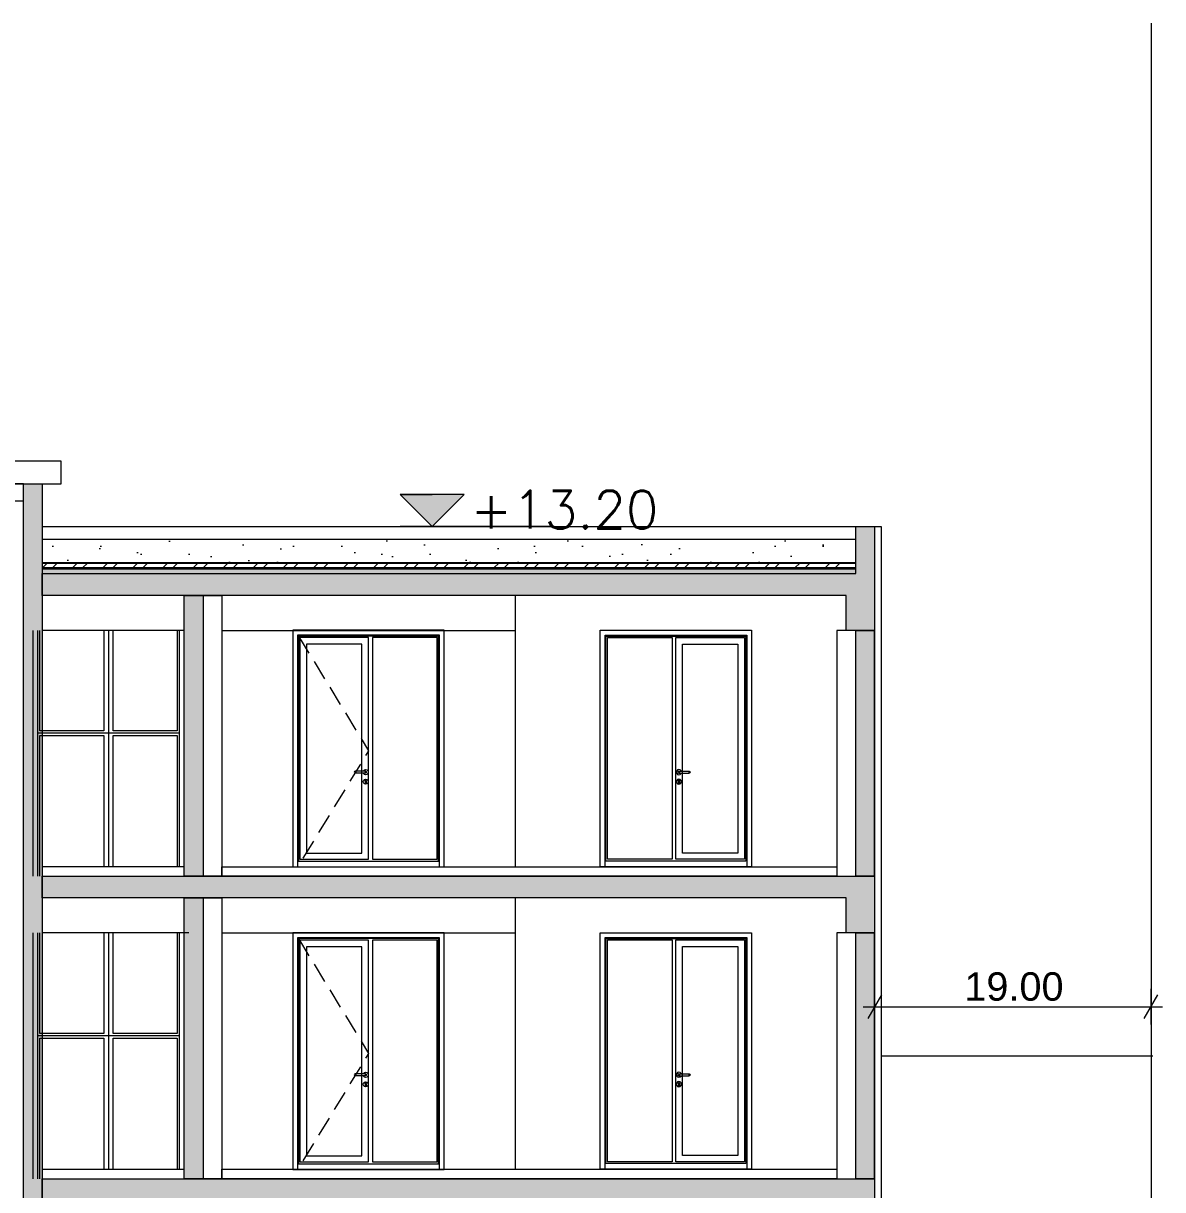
# Model space of a CAD drawing. Header units: millimetres. Extents: x 476571643 to 477489869, y 4620928210 to 4621294454.
# Drawn here: x 477468818 to 477480862, y 4621160271 to 4621172605 of the extents above; entities that cross this region are included whole.
import ezdxf

# ---------------------------------------------------------------- set-up
doc = ezdxf.new("R2010")
doc.units = ezdxf.units.MM
doc.header["$MEASUREMENT"] = 0
doc.linetypes.add('Hidden Line', pattern=[317.5, 211.666667, -105.833333])
for name, color, linetype, lineweight in [('0_0 Architecture_Pen_No__7', 7, 'Continuous', 0), ('0_Pen_No__1_Pen_No__250', 7, 'Continuous', 0), ('0_Pen_No__250_Pen_No__142', 142, 'Continuous', 0), ('0_Pen_No__7_Pen_No__253', 252, 'Continuous', 0), ('2D Drafting - General_Pen_No__250_Pen_No__7', 7, 'Continuous', 0), ('2D Drafting - General_Pen_No__7_Pen_No__253', 252, 'Continuous', 0), ('gegmebi_Pen_No__7_Pen_No__250', 7, 'Continuous', 0), ('New_0_Pen_No__7_Pen_No__250', 7, 'Continuous', 0), ('New_2D Drafting - General_Pen_No__250_Pen_No__154', 154, 'Continuous', 0), ('New_2D Drafting - General_Pen_No__250_Pen_No__7', 7, 'Continuous', 0), ('New_2D Drafting - General_Pen_No__250_Pen_No__7_Pen_No__250', 7, 'Continuous', 0), ('New_gegmebi_Pen_No__7_Pen_No__250', 7, 'Continuous', 0), ('New_gegmebi_Pen_No__7_Pen_No__4', 7, 'Continuous', 0), ('New_reg_nak_Pen_No__7', 7, 'Continuous', 0), ('New_Structural - Bearing_Pen_No__1', 1, 'Continuous', 0), ('New_Structural - Bearing_Pen_No__250', 7, 'Continuous', 0), ('New_Structural - Bearing_Pen_No__253', 252, 'Continuous', 0), ('New_Structural - Bearing_Pen_No__7', 7, 'Continuous', 0), ('Structural - Bearing_Pen_No__7_Pen_No__7_Pen_No__253', 252, 'Continuous', 0), ('zoma_Pen_No__1', 1, 'Continuous', 0), ('zoma_Pen_No__1_Pen_No__142', 142, 'Continuous', 0)]:
    doc.layers.add(name, color=color, linetype=linetype, lineweight=lineweight)
doc.layers.add('New_gegmebi_Pen_No__7_Pen_No__252', color=7, linetype='Continuous', lineweight=0, true_color=0x666666)
doc.layers.add('zoma', color=7, linetype='Continuous')
doc.styles.add('GENERATED_STYLE_2', font='arial.ttf')
doc.linetypes.add('Break', pattern='A,0,[1,a-5 saxl бѓ’бѓђбѓ¦бѓ”бѓ‘бѓ”бѓ‘бѓ\x98_1.Shx,S=15.679026,R=0,X=0,Y=0],-1975.557214,0', length=1975.557214)
doc.dimstyles.new('GENERATED_STYLE__27', dxfattribs={"dimtxt": 300, "dimasz": 190, "dimexe": 0.18, "dimexo": 3, "dimgap": 0.09, "dimtad": 1, "dimtih": 1, "dimtoh": 1, "dimlfac": 0.001, "dimzin": 0, "dimdsep": 46, "dimtxsty": 'GENERATED_STYLE_2', "dimblk": 'ARROWHEAD_2', "dimblk1": 'ARROWHEAD_2', "dimblk2": 'ARROWHEAD_2', "dimcen": 0.09, "dimclrd": 1, "dimclre": 1, "dimclrt": 1, "dimadec": 0, "dimazin": 0, "dimtfac": 1, "dimtdec": 4, "dimtmove": 0, "dimatfit": 3, "dimfxl": 1, "dimtolj": 1, "dimtzin": 0, "dimarcsym": 0})
pattern_1 = [(45, (476844527.15, 4621385791.04), (-459.6194, 459.6194), []), (45, (476844435.2, 4621385883), (-459.6194, 459.6194), [])]

# ---------------------------------------------------------------- blocks, each defined once
blk = doc.blocks.new('*D1673', base_point=(476844527, 4621385791))
at = {"layer": 'zoma_Pen_No__1', "color": 1, "linetype": 'Continuous', "lineweight": 0, "transparency": 16777216}
for p, q in [((477477890, 4621162330), (477477745, 4621162080)), ((477477818, 4621162018), (477477818, 4621162393)), ((477480668, 4621162080), (477480812, 4621162330)), ((477480740, 4621162018), (477480740, 4621162393)), ((477477695, 4621162205), (477477818, 4621162205)), ((477477818, 4621162205), (477480740, 4621162205)), ((477480740, 4621162205), (477480862, 4621162205))]:
    blk.add_line(p, q, dxfattribs=at)
at = {"layer": 'zoma_Pen_No__1', "color": 1, "lineweight": 0, "transparency": 16777216, "insert": (477478766, 4621162265), "char_height": 300, "attachment_point": 7, "style": 'GENERATED_STYLE_2'}
blk.add_mtext('\\A1;{\\pql;\\fArial CYR|b0|i0|c204|p34;19.00}', dxfattribs=at)
blk = doc.blocks.new('ARROWHEAD_2')
at = {"color": 0, "linetype": 'Continuous', "lineweight": 0}
for p, q in [((-0.378, -0.655), (0.378, 0.655)), ((0, 0), (-1, 0))]:
    blk.add_line(p, q, dxfattribs=at)

msp = doc.modelspace()

# ---------------------------------------------------------------- hatches: boundary and pattern name
at = {"layer": '0_0 Architecture_Pen_No__7', "linetype": 'Continuous', "lineweight": 0}
h = msp.add_hatch(dxfattribs=at)
h.set_pattern_fill('CUT_STONE', style=0, pattern_type=2)
h.set_pattern_definition([(45, (476844527.15, 4621386591.04), (-254.55844, 254.55844), [0, -240, 0, -360]), (110, (476845327.15, 4621386591.04), (338.28934, 123.12725), [0, -176, 0, -304])])
h.paths.add_polyline_path([(477477617.497, 4621167145.479), (477469017.526, 4621167145.479), (477469017.526, 4621166899.719), (477477617.497, 4621166899.719)])
h = msp.add_hatch(dxfattribs=at)
h.set_pattern_fill('DOUBLE_1_4', style=0, pattern_type=2)
h.set_pattern_definition(pattern_1)
h.paths.add_polyline_path([(477477617.497, 4621166899.719), (477469017.526, 4621166899.719), (477469017.526, 4621166896.719), (477477617.497, 4621166896.719)])
h = msp.add_hatch(dxfattribs=at)
h.set_pattern_fill('STEEL', style=0, pattern_type=2)
h.set_pattern_definition([(45, (476844527.15, 4621385791.04), (-159.099026, 159.099026), []), (45, (476844474.12, 4621385844.08), (-159.099026, 159.099026), [])])
h.paths.add_polyline_path([(477477617.497, 4621166896.719), (477469017.526, 4621166896.719), (477469017.526, 4621166847.099), (477477617.497, 4621166847.099)])
h = msp.add_hatch(dxfattribs=at)
h.set_pattern_fill('DOUBLE_1_4', style=0, pattern_type=2)
h.set_pattern_definition(pattern_1)
h.paths.add_polyline_path([(477477617.497, 4621166847.099), (477469017.526, 4621166847.099), (477469017.526, 4621166844.099), (477477617.497, 4621166844.099)])
h = msp.add_hatch(dxfattribs=at)
h.set_pattern_fill('ALUMINUM', style=0, pattern_type=2)
h.set_pattern_definition([(45, (476844527.15, 4621385791.04), (-176.776695, 176.776695), []), (45, (476844491.8, 4621385826.4), (-176.776695, 176.776695), []), (45, (476844456.44, 4621385861.75), (-176.776695, 176.776695), [])])
h.paths.add_polyline_path([(477477617.497, 4621166844.099), (477469017.526, 4621166844.099), (477469017.526, 4621166836.099), (477477617.497, 4621166836.099)])
h = msp.add_hatch(dxfattribs=at)
h.set_pattern_fill('STRUCTURAL_CONCRETE', style=0, pattern_type=2)
h.set_pattern_definition([(0, (476844527.15, 4621385791.04), (0, 623.5383), [60, -300]), (0, (476844707.15, 4621386102.8), (0, 623.5383), [60, -300]), (60, (476844527.15, 4621385791.04), (-540, 311.76916), [60, -300]), (60, (476844887.15, 4621385791.04), (-540, 311.76916), [60, -300]), (120, (476844587.15, 4621385791.04), (540, 311.76916), [60, -300]), (120, (476844947.15, 4621385791.04), (540, 311.76916), [60, -300]), (0, (476844527.15, 4621385851.04), (0, 120.000005), [0, -120.000005, 0, -180.000007]), (45, (476844587.15, 4621385851.04), (-84.852817, 84.852817), [0, -90.000004, 0, -150.000006])])
h.paths.add_polyline_path([(477477617.497, 4621166835.099), (477469017.526, 4621166835.099), (477469017.526, 4621166785.479), (477477617.497, 4621166785.479)])
at = {"layer": '0_Pen_No__250_Pen_No__142', "linetype": 'Continuous', "lineweight": 0}
msp.add_hatch(color=142, dxfattribs=at).paths.add_polyline_path([(477473139.452, 4621167283.832), (477473476.98, 4621167621.525), (477472801.758, 4621167621.361)])
at = {"layer": '2D Drafting - General_Pen_No__250_Pen_No__7', "linetype": 'Continuous', "lineweight": 0}
for points in [[(477469017.526, 4621166785.642), (477477617.497, 4621166785.642), (477477617.497, 4621167285.032), (477477817.426, 4621167285.032), (477477817.426, 4621166785.642), (477477817.526, 4621166185.642), (477477517.426, 4621166185.642), (477477517.426, 4621166555.457), (477469017.526, 4621166555.457)], [(477477817.426, 4621163585.642), (477477817.526, 4621162985.642), (477477517.426, 4621162985.642), (477477517.426, 4621163355.457), (477469017.526, 4621163355.457), (477469017.526, 4621163585.642)], [(477477817.426, 4621160385.819), (477477817.526, 4621159785.819), (477477517.426, 4621159785.819), (477477517.426, 4621160155.812), (477469017.526, 4621160155.812), (477469017.526, 4621160385.819)]]:
    msp.add_hatch(color=7, dxfattribs=at).paths.add_polyline_path(points)
at = {"layer": 'New_2D Drafting - General_Pen_No__250_Pen_No__154', "linetype": 'Continuous', "lineweight": 0}
msp.add_hatch(color=154, dxfattribs=at).paths.add_polyline_path([(477468817.526, 4621167734.716), (477469017.526, 4621167734.716), (477469017.526, 4621150835.339), (477468817.526, 4621150835.339)])
at = {"layer": 'New_2D Drafting - General_Pen_No__250_Pen_No__7', "linetype": 'Continuous', "lineweight": 0}
for points in [[(477470717.526, 4621163585.642), (477470517.526, 4621163585.642), (477470517.526, 4621166555.458), (477470717.526, 4621166555.458)], [(477477617.497, 4621166185.465), (477477817.526, 4621166185.465), (477477817.526, 4621163585.642), (477477617.497, 4621163585.642)], [(477470717.526, 4621160385.642), (477470517.526, 4621160385.642), (477470517.526, 4621163355.458), (477470717.526, 4621163355.458)], [(477477617.497, 4621162985.642), (477477817.526, 4621162985.642), (477477817.526, 4621160385.819), (477477617.497, 4621160385.819)]]:
    msp.add_hatch(color=7, dxfattribs=at).paths.add_polyline_path(points)
at = {"layer": 'New_2D Drafting - General_Pen_No__250_Pen_No__7_Pen_No__250', "linetype": 'Continuous', "lineweight": 0}
h = msp.add_hatch(dxfattribs=at)
h.set_pattern_fill('BATT_INSULATION', style=0, pattern_type=2)
h.set_pattern_definition([(60, (476844527.15, 4621385791.044), (-38.9711432, 22.5), []), (122.8330945, (476844527.15, 4621385791.044), (36.8060797, 18.75), [])])
h.paths.add_polyline_path([(477469017.526, 4621166836.099), (477469017.526, 4621166835.099), (477477617.497, 4621166835.099), (477477617.497, 4621166836.099)])

# ---------------------------------------------------------------- linework, layer by layer
at = {"layer": '0_0 Architecture_Pen_No__7', "color": 7, "linetype": 'Continuous', "lineweight": 0, "flags": 128}
for points in [[(477477617.497, 4621167145.479), (477469017.526, 4621167145.479), (477469017.526, 4621166899.719), (477477617.497, 4621166899.719)], [(477477617.497, 4621166899.719), (477469017.526, 4621166899.719), (477469017.526, 4621166896.719), (477477617.497, 4621166896.719)], [(477477617.497, 4621166896.719), (477469017.526, 4621166896.719), (477469017.526, 4621166847.099), (477477617.497, 4621166847.099)], [(477477617.497, 4621166847.099), (477469017.526, 4621166847.099), (477469017.526, 4621166844.099), (477477617.497, 4621166844.099)], [(477477617.497, 4621166844.099), (477469017.526, 4621166844.099), (477469017.526, 4621166836.099), (477477617.497, 4621166836.099)], [(477477617.497, 4621166835.099), (477469017.526, 4621166835.099), (477469017.526, 4621166785.479), (477477617.497, 4621166785.479)]]:
    msp.add_lwpolyline(points, close=True, dxfattribs=at)
at = {"layer": '0_Pen_No__1_Pen_No__250', "color": 7, "linetype": 'Continuous', "lineweight": 0, "flags": 128}
for points in [[(477473139.452, 4621167283.832), (477472801.758, 4621167621.361), (477473139.369, 4621167621.443)], [(477473139.452, 4621167283.832), (477473476.98, 4621167621.525), (477473139.369, 4621167621.443)], [(477474401.841, 4621167284.14), (477472801.841, 4621167283.749)]]:
    msp.add_lwpolyline(points, dxfattribs=at)
at = {"layer": '0_Pen_No__250_Pen_No__142', "color": 142, "linetype": 'Continuous', "lineweight": 0, "flags": 128}
msp.add_lwpolyline([(477473139.452, 4621167283.832), (477473476.98, 4621167621.525), (477472801.758, 4621167621.361)], close=True, dxfattribs=at)
at = {"layer": '0_Pen_No__7_Pen_No__253', "color": 252, "linetype": 'Continuous', "lineweight": 0, "flags": 128}
for points in [[(477468917.524, 4621166185.465), (477468917.524, 4621163585.642)], [(477470517.524, 4621163685.465), (477470517.524, 4621166185.465)], [(477468917.524, 4621162985.642), (477468917.524, 4621160385.819)], [(477470517.524, 4621160485.642), (477470517.524, 4621162985.642)]]:
    msp.add_lwpolyline(points, dxfattribs=at)
at = {"layer": '2D Drafting - General_Pen_No__250_Pen_No__7', "color": 7, "linetype": 'Continuous', "lineweight": 0, "flags": 128}
for points in [[(477469017.526, 4621166785.642), (477477617.497, 4621166785.642), (477477617.497, 4621167285.032), (477477817.426, 4621167285.032), (477477817.426, 4621166785.642), (477477817.526, 4621166185.642), (477477517.426, 4621166185.642), (477477517.426, 4621166555.457), (477469017.526, 4621166555.457)], [(477477817.426, 4621163585.642), (477477817.526, 4621162985.642), (477477517.426, 4621162985.642), (477477517.426, 4621163355.457), (477469017.526, 4621163355.457), (477469017.526, 4621163585.642)], [(477477817.426, 4621160385.819), (477477817.526, 4621159785.819), (477477517.426, 4621159785.819), (477477517.426, 4621160155.812), (477469017.526, 4621160155.812), (477469017.526, 4621160385.819)]]:
    msp.add_lwpolyline(points, close=True, dxfattribs=at)
at = {"layer": '2D Drafting - General_Pen_No__7_Pen_No__253', "color": 252, "linetype": 'Continuous', "lineweight": 0, "flags": 128}
for points in [[(477471667.189, 4621163685.774), (477473267.189, 4621163685.774), (477473267.189, 4621166185.774), (477471667.189, 4621166185.774)], [(477471667.189, 4621166185.774), (477471667.189, 4621163685.774)], [(477476513.053, 4621163685.774), (477474917.169, 4621163685.774), (477474917.169, 4621166185.774), (477476517.169, 4621166185.774)], [(477476517.169, 4621166185.774), (477476517.169, 4621163685.774), (477476513.053, 4621163685.774)], [(477471667.189, 4621160485.084), (477473267.189, 4621160485.084), (477473267.189, 4621162985.084), (477471667.189, 4621162985.084)], [(477471667.189, 4621162985.084), (477471667.189, 4621160485.084)], [(477476513.053, 4621160485.951), (477474917.169, 4621160485.951), (477474917.169, 4621162985.951), (477476517.169, 4621162985.951)], [(477476517.169, 4621162985.951), (477476517.169, 4621160485.951), (477476513.053, 4621160485.951)]]:
    msp.add_lwpolyline(points, dxfattribs=at)
for points in [[(477473217.189, 4621166135.773), (477471717.189, 4621166135.773), (477471717.189, 4621163685.774), (477473217.189, 4621163685.776)], [(477473207.189, 4621166125.773), (477471727.189, 4621166125.773), (477471727.189, 4621163745.776), (477473207.189, 4621163745.776)], [(477472467.193, 4621166110.773), (477471742.189, 4621166110.773), (477471742.189, 4621163765.776), (477472467.189, 4621163765.776)], [(477473192.189, 4621166110.773), (477472507.189, 4621166110.773), (477472507.189, 4621163765.776), (477473192.189, 4621163765.776)], [(477474967.169, 4621166135.773), (477476467.169, 4621166135.773), (477476467.169, 4621163685.774), (477474967.169, 4621163685.776)], [(477474977.169, 4621166125.773), (477476457.169, 4621166125.773), (477476457.169, 4621163745.776), (477474977.169, 4621163745.776)], [(477474992.169, 4621166110.773), (477475677.169, 4621166110.773), (477475677.169, 4621163765.776), (477474992.169, 4621163765.776)], [(477475717.165, 4621166110.773), (477476442.169, 4621166110.773), (477476442.169, 4621163765.776), (477475717.169, 4621163765.776)], [(477472397.189, 4621166040.773), (477471812.189, 4621166040.773), (477471812.189, 4621163830.776), (477472397.189, 4621163830.776)], [(477475787.169, 4621166040.773), (477476372.169, 4621166040.773), (477476372.169, 4621163830.776), (477475787.169, 4621163830.776)], [(477473217.189, 4621162935.083), (477471717.189, 4621162935.083), (477471717.189, 4621160485.085), (477473217.189, 4621160485.086)], [(477473207.189, 4621162925.083), (477471727.189, 4621162925.083), (477471727.189, 4621160545.086), (477473207.189, 4621160545.086)], [(477472467.193, 4621162910.083), (477471742.189, 4621162910.083), (477471742.189, 4621160565.086), (477472467.189, 4621160565.086)], [(477473192.189, 4621162910.083), (477472507.189, 4621162910.083), (477472507.189, 4621160565.086), (477473192.189, 4621160565.086)], [(477474967.169, 4621162935.95), (477476467.169, 4621162935.95), (477476467.169, 4621160485.952), (477474967.169, 4621160485.953)], [(477474977.169, 4621162925.95), (477476457.169, 4621162925.95), (477476457.169, 4621160545.953), (477474977.169, 4621160545.953)], [(477474992.169, 4621162910.95), (477475677.169, 4621162910.95), (477475677.169, 4621160565.953), (477474992.169, 4621160565.953)], [(477475717.165, 4621162910.95), (477476442.169, 4621162910.95), (477476442.169, 4621160565.953), (477475717.169, 4621160565.953)], [(477472397.189, 4621162840.083), (477471812.189, 4621162840.083), (477471812.189, 4621160630.086), (477472397.189, 4621160630.086)], [(477475787.169, 4621162840.95), (477476372.169, 4621162840.95), (477476372.169, 4621160630.953), (477475787.169, 4621160630.953)]]:
    msp.add_lwpolyline(points, close=True, dxfattribs=at)
at = {"layer": '2D Drafting - General_Pen_No__7_Pen_No__253', "color": 252, "linetype": 'Hidden Line', "lineweight": 0, "flags": 128}
for points in [[(477471727.189, 4621166125.773), (477472467.189, 4621164911.651), (477471717.966, 4621163687.058)], [(477471727.189, 4621162925.083), (477472467.189, 4621161710.961), (477471717.966, 4621160486.369)]]:
    msp.add_lwpolyline(points, dxfattribs=at)
at = {"layer": 'gegmebi_Pen_No__7_Pen_No__250', "color": 7, "linetype": 'Continuous', "lineweight": 0}
msp.add_line((477469017.526, 4621167285.033), (477477617.497, 4621167285.033), dxfattribs=at)
at = {"layer": 'gegmebi_Pen_No__7_Pen_No__250', "color": 7, "linetype": 'Continuous', "lineweight": 0, "flags": 128}
for points in [[(477477417.526, 4621163585.642), (477470917.526, 4621163585.642), (477470917.526, 4621163685.774), (477477417.526, 4621163685.774)], [(477477417.526, 4621160385.819), (477470917.526, 4621160385.819), (477470917.526, 4621160485.951), (477477417.526, 4621160485.951)]]:
    msp.add_lwpolyline(points, close=True, dxfattribs=at)
at = {"layer": 'New_0_Pen_No__7_Pen_No__250', "color": 7, "linetype": 'Continuous', "lineweight": 0, "flags": 128}
msp.add_lwpolyline([(477466917.526, 4621167554.749), (477468817.526, 4621167554.749), (477468817.526, 4621167734.716), (477466917.526, 4621167734.716)], close=True, dxfattribs=at)
at = {"layer": 'New_2D Drafting - General_Pen_No__250_Pen_No__7', "color": 7, "linetype": 'Continuous', "lineweight": 0, "flags": 128}
for points in [[(477468817.526, 4621167734.716), (477469017.526, 4621167734.716), (477469017.526, 4621150835.339), (477468817.526, 4621150835.339)], [(477470717.526, 4621163585.642), (477470517.526, 4621163585.642), (477470517.526, 4621166555.458), (477470717.526, 4621166555.458)], [(477477617.497, 4621166185.465), (477477817.526, 4621166185.465), (477477817.526, 4621163585.642), (477477617.497, 4621163585.642)], [(477470717.526, 4621160385.642), (477470517.526, 4621160385.642), (477470517.526, 4621163355.458), (477470717.526, 4621163355.458)], [(477477617.497, 4621162985.642), (477477817.526, 4621162985.642), (477477817.526, 4621160385.819), (477477617.497, 4621160385.819)]]:
    msp.add_lwpolyline(points, close=True, dxfattribs=at)
at = {"layer": 'New_2D Drafting - General_Pen_No__250_Pen_No__7_Pen_No__250', "color": 7, "linetype": 'Continuous', "lineweight": 0, "flags": 128}
msp.add_lwpolyline([(477469017.526, 4621166836.099), (477469017.526, 4621166835.099), (477477617.497, 4621166835.099), (477477617.497, 4621166836.099)], close=True, dxfattribs=at)
at = {"layer": 'New_gegmebi_Pen_No__7_Pen_No__250', "color": 7, "linetype": 'Continuous', "lineweight": 0, "flags": 128}
for points in [[(477469017.526, 4621163585.642), (477470517.524, 4621163585.642), (477470517.524, 4621163685.465), (477469017.526, 4621163685.465)], [(477469017.526, 4621160385.819), (477470517.524, 4621160385.819), (477470517.524, 4621160485.642), (477469017.526, 4621160485.642)]]:
    msp.add_lwpolyline(points, close=True, dxfattribs=at)
at = {"layer": 'New_gegmebi_Pen_No__7_Pen_No__252', "color": 251, "linetype": 'Continuous', "lineweight": 0, "true_color": 0x666666}
for p, q in [((477470517.526, 4621166185.465), (477469017.526, 4621166185.465)), ((477470917.526, 4621166185.465), (477474017.248, 4621166185.465)), ((477470567.526, 4621162985.642), (477469017.526, 4621162985.642)), ((477470917.526, 4621162985.465), (477474017.248, 4621162985.465))]:
    msp.add_line(p, q, dxfattribs=at)
at = {"layer": 'New_gegmebi_Pen_No__7_Pen_No__4', "color": 7, "linetype": 'Continuous', "lineweight": 0}
for points in [[(477470917.526, 4621163585.642), (477470517.526, 4621163585.642), (477470517.526, 4621166555.458), (477470917.526, 4621166555.458)], [(477477417.501, 4621163585.642), (477477817.501, 4621163585.642), (477477817.501, 4621166185.465), (477477417.501, 4621166185.465)], [(477470917.526, 4621160385.642), (477470517.526, 4621160385.642), (477470517.526, 4621163355.458), (477470917.526, 4621163355.458)], [(477477417.501, 4621160385.819), (477477817.501, 4621160385.819), (477477817.501, 4621162985.642), (477477417.501, 4621162985.642)]]:
    msp.add_lwpolyline(points, close=True, dxfattribs=at)
at = {"layer": 'New_reg_nak_Pen_No__7', "color": 7, "linetype": 'Continuous', "lineweight": 0, "flags": 128}
msp.add_lwpolyline([(477477816.967, 4621167285.032), (477477887.318, 4621167285.031), (477477886.994, 4621154085.437), (477477817.067, 4621154085.439)], dxfattribs=at)
at = {"layer": 'New_Structural - Bearing_Pen_No__1', "color": 1, "linetype": 'Continuous', "lineweight": 0}
msp.add_line((477480740.215, 4621172605.056), (477480740.215, 4621145873.73), dxfattribs=at)
at = {"layer": 'New_Structural - Bearing_Pen_No__1', "color": 1, "linetype": 'Break', "lineweight": 0}
msp.add_line((477477887.181, 4621161684.862), (477480760.217, 4621161684.862), dxfattribs=at)
at = {"layer": 'New_Structural - Bearing_Pen_No__250', "color": 7, "linetype": 'Continuous', "lineweight": 0}
for p, q in [((477474017.248, 4621166555.457), (477474017.248, 4621163685.509)), ((477474017.248, 4621163355.457), (477474017.248, 4621160485.509))]:
    msp.add_line(p, q, dxfattribs=at)
at = {"layer": 'New_Structural - Bearing_Pen_No__253', "color": 252, "linetype": 'Continuous', "lineweight": 0}
for p, q in [((477472319.228, 4621164692.845), (477472316.299, 4621164685.774)), ((477472316.299, 4621164685.774), (477472319.228, 4621164678.703)), ((477472320.78, 4621164692.845), (477472318.021, 4621164685.774)), ((477472318.021, 4621164685.774), (477472320.78, 4621164678.703)), ((477472326.299, 4621164695.774), (477472319.228, 4621164692.845)), ((477472319.228, 4621164678.703), (477472326.299, 4621164675.774)), ((477472325.594, 4621164692.845), (477472323.483, 4621164685.774)), ((477472323.483, 4621164685.774), (477472325.594, 4621164678.703)), ((477472327.441, 4621164695.774), (477472326.299, 4621164695.774)), ((477472327.441, 4621164675.774), (477472326.299, 4621164675.774)), ((477472330.692, 4621164695.774), (477472327.441, 4621164695.774)), ((477472330.692, 4621164675.774), (477472327.441, 4621164675.774)), ((477472335.559, 4621164695.774), (477472330.692, 4621164695.774)), ((477472335.559, 4621164675.774), (477472330.692, 4621164675.774)), ((477472332.8, 4621164692.845), (477472331.657, 4621164685.774)), ((477472331.657, 4621164685.774), (477472332.8, 4621164678.703)), ((477472341.299, 4621164695.774), (477472335.559, 4621164695.774)), ((477472341.299, 4621164675.774), (477472335.559, 4621164675.774)), ((477472421.299, 4621164695.774), (477472341.299, 4621164695.774)), ((477472421.299, 4621164675.774), (477472341.299, 4621164675.774)), ((477472411.978, 4621164695.774), (477472412.916, 4621164699.274)), ((477472412.916, 4621164672.274), (477472411.978, 4621164675.774)), ((477472412.916, 4621164699.274), (477472422.799, 4621164709.157)), ((477472422.799, 4621164662.392), (477472412.916, 4621164672.274)), ((477472427.039, 4621164695.774), (477472421.299, 4621164695.774)), ((477472427.039, 4621164675.774), (477472421.299, 4621164675.774)), ((477472422.799, 4621164709.157), (477472436.299, 4621164712.774)), ((477472436.299, 4621164658.774), (477472422.799, 4621164662.392)), ((477472431.906, 4621164695.774), (477472427.039, 4621164695.774)), ((477472431.906, 4621164675.774), (477472427.039, 4621164675.774)), ((477472429.798, 4621164692.845), (477472430.941, 4621164685.774)), ((477472430.941, 4621164685.774), (477472429.798, 4621164678.703)), ((477472435.157, 4621164695.774), (477472431.906, 4621164695.774)), ((477472435.157, 4621164675.774), (477472431.906, 4621164675.774)), ((477472436.299, 4621164695.774), (477472435.157, 4621164695.774)), ((477472436.299, 4621164675.774), (477472435.157, 4621164675.774)), ((477472436.299, 4621164712.774), (477472449.799, 4621164709.157)), ((477472436.299, 4621164695.774), (477472443.37, 4621164692.845)), ((477472443.37, 4621164678.703), (477472436.299, 4621164675.774)), ((477472449.799, 4621164662.392), (477472436.299, 4621164658.774)), ((477472437.004, 4621164692.845), (477472439.115, 4621164685.774)), ((477472439.115, 4621164685.774), (477472437.004, 4621164678.703)), ((477472441.818, 4621164692.845), (477472444.577, 4621164685.774)), ((477472444.577, 4621164685.774), (477472441.818, 4621164678.703)), ((477472443.37, 4621164692.845), (477472446.299, 4621164685.774)), ((477472446.299, 4621164685.774), (477472443.37, 4621164678.703)), ((477472449.799, 4621164709.157), (477472459.682, 4621164699.274)), ((477472459.682, 4621164672.274), (477472449.799, 4621164662.392)), ((477472459.682, 4621164699.274), (477472463.299, 4621164685.774)), ((477472463.299, 4621164685.774), (477472459.682, 4621164672.274)), ((477475724.677, 4621164699.274), (477475721.06, 4621164685.774)), ((477475721.06, 4621164685.774), (477475724.677, 4621164672.274)), ((477475734.56, 4621164709.157), (477475724.677, 4621164699.274)), ((477475724.677, 4621164672.274), (477475734.56, 4621164662.392)), ((477475748.06, 4621164712.774), (477475734.56, 4621164709.157)), ((477475734.56, 4621164662.392), (477475748.06, 4621164658.774)), ((477475740.989, 4621164692.845), (477475738.06, 4621164685.774)), ((477475738.06, 4621164685.774), (477475740.989, 4621164678.703)), ((477475742.541, 4621164692.845), (477475739.782, 4621164685.774)), ((477475739.782, 4621164685.774), (477475742.541, 4621164678.703)), ((477475748.06, 4621164695.774), (477475740.989, 4621164692.845)), ((477475740.989, 4621164678.703), (477475748.06, 4621164675.774)), ((477475747.355, 4621164692.845), (477475745.243, 4621164685.774)), ((477475745.243, 4621164685.774), (477475747.355, 4621164678.703)), ((477475761.56, 4621164709.157), (477475748.06, 4621164712.774)), ((477475748.06, 4621164695.774), (477475749.201, 4621164695.774)), ((477475748.06, 4621164675.774), (477475749.201, 4621164675.774)), ((477475748.06, 4621164658.774), (477475761.56, 4621164662.392)), ((477475749.201, 4621164695.774), (477475752.453, 4621164695.774)), ((477475749.201, 4621164675.774), (477475752.453, 4621164675.774)), ((477475752.453, 4621164695.774), (477475757.319, 4621164695.774)), ((477475752.453, 4621164675.774), (477475757.319, 4621164675.774)), ((477475754.56, 4621164692.845), (477475753.418, 4621164685.774)), ((477475753.418, 4621164685.774), (477475754.56, 4621164678.703)), ((477475757.319, 4621164695.774), (477475763.06, 4621164695.774)), ((477475757.319, 4621164675.774), (477475763.06, 4621164675.774)), ((477475771.442, 4621164699.274), (477475761.56, 4621164709.157)), ((477475761.56, 4621164662.392), (477475771.442, 4621164672.274)), ((477475763.06, 4621164695.774), (477475843.06, 4621164695.774)), ((477475763.06, 4621164675.774), (477475843.06, 4621164675.774)), ((477475772.38, 4621164695.774), (477475771.442, 4621164699.274)), ((477475771.442, 4621164672.274), (477475772.38, 4621164675.774)), ((477475843.06, 4621164695.774), (477475848.8, 4621164695.774)), ((477475843.06, 4621164675.774), (477475848.8, 4621164675.774)), ((477475848.8, 4621164695.774), (477475853.666, 4621164695.774)), ((477475848.8, 4621164675.774), (477475853.666, 4621164675.774)), ((477475851.559, 4621164692.845), (477475852.702, 4621164685.774)), ((477475852.702, 4621164685.774), (477475851.559, 4621164678.703)), ((477475853.666, 4621164695.774), (477475856.918, 4621164695.774)), ((477475853.666, 4621164675.774), (477475856.918, 4621164675.774)), ((477475856.918, 4621164695.774), (477475858.06, 4621164695.774)), ((477475856.918, 4621164675.774), (477475858.06, 4621164675.774)), ((477475858.06, 4621164695.774), (477475865.131, 4621164692.845)), ((477475865.131, 4621164678.703), (477475858.06, 4621164675.774)), ((477475858.764, 4621164692.845), (477475860.876, 4621164685.774)), ((477475860.876, 4621164685.774), (477475858.764, 4621164678.703)), ((477475863.579, 4621164692.845), (477475866.338, 4621164685.774)), ((477475866.338, 4621164685.774), (477475863.579, 4621164678.703)), ((477475865.131, 4621164692.845), (477475868.06, 4621164685.774)), ((477475868.06, 4621164685.774), (477475865.131, 4621164678.703)), ((477472409.299, 4621164585.774), (477472412.916, 4621164599.274)), ((477472412.916, 4621164572.274), (477472409.299, 4621164585.774)), ((477472412.916, 4621164599.274), (477472422.799, 4621164609.157)), ((477472422.799, 4621164562.392), (477472412.916, 4621164572.274)), ((477472422.799, 4621164609.157), (477472436.299, 4621164612.774)), ((477472436.299, 4621164558.774), (477472422.799, 4621164562.392)), ((477472429.579, 4621164597.414), (477472428.831, 4621164595.467)), ((477472428.831, 4621164595.467), (477472431.299, 4621164590.174)), ((477472429.579, 4621164597.414), (477472430.924, 4621164600.918)), ((477472436.299, 4621164603.2), (477472430.924, 4621164600.918)), ((477472431.299, 4621164590.174), (477472431.299, 4621164588.661)), ((477472431.299, 4621164588.661), (477472431.299, 4621164585.774)), ((477472431.299, 4621164585.774), (477472431.299, 4621164582.888)), ((477472431.299, 4621164582.888), (477472431.299, 4621164577.114)), ((477472431.299, 4621164577.114), (477472431.299, 4621164573.274)), ((477472431.299, 4621164573.274), (477472432.763, 4621164569.739)), ((477472432.763, 4621164569.739), (477472436.299, 4621164568.274)), ((477472436.299, 4621164612.774), (477472449.799, 4621164609.157)), ((477472441.674, 4621164600.918), (477472436.299, 4621164603.2)), ((477472436.299, 4621164568.274), (477472439.835, 4621164569.739)), ((477472449.799, 4621164562.392), (477472436.299, 4621164558.774)), ((477472439.835, 4621164569.739), (477472441.299, 4621164573.274)), ((477472441.299, 4621164590.174), (477472443.767, 4621164595.467)), ((477472441.299, 4621164588.661), (477472441.299, 4621164590.174)), ((477472441.299, 4621164588.661), (477472441.299, 4621164585.774)), ((477472441.299, 4621164585.774), (477472441.299, 4621164582.888)), ((477472441.299, 4621164582.888), (477472441.299, 4621164577.114)), ((477472441.299, 4621164577.114), (477472441.299, 4621164573.274)), ((477472443.019, 4621164597.414), (477472441.674, 4621164600.918)), ((477472443.019, 4621164597.414), (477472443.767, 4621164595.467)), ((477472449.799, 4621164609.157), (477472459.682, 4621164599.274)), ((477472459.682, 4621164572.274), (477472449.799, 4621164562.392)), ((477472459.682, 4621164599.274), (477472463.299, 4621164585.774)), ((477472463.299, 4621164585.774), (477472459.682, 4621164572.274)), ((477475724.677, 4621164599.274), (477475721.06, 4621164585.774)), ((477475721.06, 4621164585.774), (477475724.677, 4621164572.274)), ((477475734.56, 4621164609.157), (477475724.677, 4621164599.274)), ((477475724.677, 4621164572.274), (477475734.56, 4621164562.392)), ((477475748.06, 4621164612.774), (477475734.56, 4621164609.157)), ((477475734.56, 4621164562.392), (477475748.06, 4621164558.774)), ((477475741.339, 4621164597.414), (477475740.592, 4621164595.467)), ((477475743.06, 4621164590.174), (477475740.592, 4621164595.467)), ((477475741.339, 4621164597.414), (477475742.684, 4621164600.918)), ((477475742.684, 4621164600.918), (477475748.06, 4621164603.2)), ((477475743.06, 4621164588.661), (477475743.06, 4621164590.174)), ((477475743.06, 4621164588.661), (477475743.06, 4621164585.774)), ((477475743.06, 4621164585.774), (477475743.06, 4621164582.888)), ((477475743.06, 4621164582.888), (477475743.06, 4621164577.114)), ((477475743.06, 4621164577.114), (477475743.06, 4621164573.274)), ((477475744.524, 4621164569.739), (477475743.06, 4621164573.274)), ((477475748.06, 4621164568.274), (477475744.524, 4621164569.739)), ((477475761.56, 4621164609.157), (477475748.06, 4621164612.774)), ((477475748.06, 4621164603.2), (477475753.435, 4621164600.918)), ((477475751.595, 4621164569.739), (477475748.06, 4621164568.274)), ((477475748.06, 4621164558.774), (477475761.56, 4621164562.392)), ((477475753.06, 4621164573.274), (477475751.595, 4621164569.739)), ((477475755.528, 4621164595.467), (477475753.06, 4621164590.174)), ((477475753.06, 4621164590.174), (477475753.06, 4621164588.661)), ((477475753.06, 4621164588.661), (477475753.06, 4621164585.774)), ((477475753.06, 4621164585.774), (477475753.06, 4621164582.888)), ((477475753.06, 4621164582.888), (477475753.06, 4621164577.114)), ((477475753.06, 4621164577.114), (477475753.06, 4621164573.274)), ((477475754.78, 4621164597.414), (477475753.435, 4621164600.918)), ((477475754.78, 4621164597.414), (477475755.528, 4621164595.467)), ((477475771.442, 4621164599.274), (477475761.56, 4621164609.157)), ((477475761.56, 4621164562.392), (477475771.442, 4621164572.274)), ((477475775.06, 4621164585.774), (477475771.442, 4621164599.274)), ((477475771.442, 4621164572.274), (477475775.06, 4621164585.774)), ((477472319.228, 4621161492.155), (477472316.299, 4621161485.084)), ((477472316.299, 4621161485.084), (477472319.228, 4621161478.013)), ((477472320.78, 4621161492.155), (477472318.021, 4621161485.084)), ((477472318.021, 4621161485.084), (477472320.78, 4621161478.013)), ((477472326.299, 4621161495.084), (477472319.228, 4621161492.155)), ((477472319.228, 4621161478.013), (477472326.299, 4621161475.084)), ((477472325.594, 4621161492.155), (477472323.483, 4621161485.084)), ((477472323.483, 4621161485.084), (477472325.594, 4621161478.013)), ((477472327.441, 4621161495.084), (477472326.299, 4621161495.084)), ((477472327.441, 4621161475.084), (477472326.299, 4621161475.084)), ((477472330.692, 4621161495.084), (477472327.441, 4621161495.084)), ((477472330.692, 4621161475.084), (477472327.441, 4621161475.084)), ((477472335.559, 4621161495.084), (477472330.692, 4621161495.084)), ((477472335.559, 4621161475.084), (477472330.692, 4621161475.084)), ((477472332.8, 4621161492.155), (477472331.657, 4621161485.084)), ((477472331.657, 4621161485.084), (477472332.8, 4621161478.013)), ((477472341.299, 4621161495.084), (477472335.559, 4621161495.084)), ((477472341.299, 4621161475.084), (477472335.559, 4621161475.084)), ((477472421.299, 4621161495.084), (477472341.299, 4621161495.084)), ((477472421.299, 4621161475.084), (477472341.299, 4621161475.084)), ((477472411.978, 4621161495.084), (477472412.916, 4621161498.584)), ((477472412.916, 4621161471.584), (477472411.978, 4621161475.084)), ((477472412.916, 4621161498.584), (477472422.799, 4621161508.467)), ((477472422.799, 4621161461.702), (477472412.916, 4621161471.584)), ((477472427.039, 4621161495.084), (477472421.299, 4621161495.084)), ((477472427.039, 4621161475.084), (477472421.299, 4621161475.084)), ((477472422.799, 4621161508.467), (477472436.299, 4621161512.084)), ((477472436.299, 4621161458.084), (477472422.799, 4621161461.702)), ((477472422.799, 4621161408.467), (477472436.299, 4621161412.084)), ((477472431.906, 4621161495.084), (477472427.039, 4621161495.084)), ((477472431.906, 4621161475.084), (477472427.039, 4621161475.084)), ((477472429.798, 4621161492.155), (477472430.941, 4621161485.084)), ((477472430.941, 4621161485.084), (477472429.798, 4621161478.013)), ((477472435.157, 4621161495.084), (477472431.906, 4621161495.084)), ((477472435.157, 4621161475.084), (477472431.906, 4621161475.084)), ((477472436.299, 4621161495.084), (477472435.157, 4621161495.084)), ((477472436.299, 4621161475.084), (477472435.157, 4621161475.084)), ((477472436.299, 4621161512.084), (477472449.799, 4621161508.467)), ((477472436.299, 4621161495.084), (477472443.37, 4621161492.155)), ((477472443.37, 4621161478.013), (477472436.299, 4621161475.084)), ((477472449.799, 4621161461.702), (477472436.299, 4621161458.084)), ((477472436.299, 4621161412.084), (477472449.799, 4621161408.467)), ((477472437.004, 4621161492.155), (477472439.115, 4621161485.084)), ((477472439.115, 4621161485.084), (477472437.004, 4621161478.013)), ((477472441.818, 4621161492.155), (477472444.577, 4621161485.084)), ((477472444.577, 4621161485.084), (477472441.818, 4621161478.013)), ((477472443.37, 4621161492.155), (477472446.299, 4621161485.084)), ((477472446.299, 4621161485.084), (477472443.37, 4621161478.013)), ((477472449.799, 4621161508.467), (477472459.682, 4621161498.584)), ((477472459.682, 4621161471.584), (477472449.799, 4621161461.702)), ((477472459.682, 4621161498.584), (477472463.299, 4621161485.084)), ((477472463.299, 4621161485.084), (477472459.682, 4621161471.584)), ((477475724.677, 4621161499.451), (477475721.06, 4621161485.951)), ((477475721.06, 4621161485.951), (477475724.677, 4621161472.451)), ((477475734.56, 4621161509.334), (477475724.677, 4621161499.451)), ((477475724.677, 4621161472.451), (477475734.56, 4621161462.569)), ((477475748.06, 4621161512.951), (477475734.56, 4621161509.334)), ((477475734.56, 4621161462.569), (477475748.06, 4621161458.951)), ((477475748.06, 4621161412.951), (477475734.56, 4621161409.334)), ((477475740.989, 4621161493.022), (477475738.06, 4621161485.951)), ((477475738.06, 4621161485.951), (477475740.989, 4621161478.88)), ((477475742.541, 4621161493.022), (477475739.782, 4621161485.951)), ((477475739.782, 4621161485.951), (477475742.541, 4621161478.88)), ((477475748.06, 4621161495.951), (477475740.989, 4621161493.022)), ((477475740.989, 4621161478.88), (477475748.06, 4621161475.951)), ((477475747.355, 4621161493.022), (477475745.243, 4621161485.951)), ((477475745.243, 4621161485.951), (477475747.355, 4621161478.88)), ((477475761.56, 4621161509.334), (477475748.06, 4621161512.951)), ((477475748.06, 4621161495.951), (477475749.201, 4621161495.951)), ((477475748.06, 4621161475.951), (477475749.201, 4621161475.951)), ((477475748.06, 4621161458.951), (477475761.56, 4621161462.569)), ((477475761.56, 4621161409.334), (477475748.06, 4621161412.951)), ((477475749.201, 4621161495.951), (477475752.453, 4621161495.951)), ((477475749.201, 4621161475.951), (477475752.453, 4621161475.951)), ((477475752.453, 4621161495.951), (477475757.319, 4621161495.951)), ((477475752.453, 4621161475.951), (477475757.319, 4621161475.951)), ((477475754.56, 4621161493.022), (477475753.418, 4621161485.951)), ((477475753.418, 4621161485.951), (477475754.56, 4621161478.88)), ((477475757.319, 4621161495.951), (477475763.06, 4621161495.951)), ((477475757.319, 4621161475.951), (477475763.06, 4621161475.951)), ((477475771.442, 4621161499.451), (477475761.56, 4621161509.334)), ((477475761.56, 4621161462.569), (477475771.442, 4621161472.451)), ((477475763.06, 4621161495.951), (477475843.06, 4621161495.951)), ((477475763.06, 4621161475.951), (477475843.06, 4621161475.951)), ((477475772.38, 4621161495.951), (477475771.442, 4621161499.451)), ((477475771.442, 4621161472.451), (477475772.38, 4621161475.951)), ((477475843.06, 4621161495.951), (477475848.8, 4621161495.951)), ((477475843.06, 4621161475.951), (477475848.8, 4621161475.951)), ((477475848.8, 4621161495.951), (477475853.666, 4621161495.951)), ((477475848.8, 4621161475.951), (477475853.666, 4621161475.951)), ((477475851.559, 4621161493.022), (477475852.702, 4621161485.951)), ((477475852.702, 4621161485.951), (477475851.559, 4621161478.88)), ((477475853.666, 4621161495.951), (477475856.918, 4621161495.951)), ((477475853.666, 4621161475.951), (477475856.918, 4621161475.951)), ((477475856.918, 4621161495.951), (477475858.06, 4621161495.951)), ((477475856.918, 4621161475.951), (477475858.06, 4621161475.951)), ((477475858.06, 4621161495.951), (477475865.131, 4621161493.022)), ((477475865.131, 4621161478.88), (477475858.06, 4621161475.951)), ((477475858.764, 4621161493.022), (477475860.876, 4621161485.951)), ((477475860.876, 4621161485.951), (477475858.764, 4621161478.88)), ((477475863.579, 4621161493.022), (477475866.338, 4621161485.951)), ((477475866.338, 4621161485.951), (477475863.579, 4621161478.88)), ((477475865.131, 4621161493.022), (477475868.06, 4621161485.951)), ((477475868.06, 4621161485.951), (477475865.131, 4621161478.88)), ((477472409.299, 4621161385.084), (477472412.916, 4621161398.584)), ((477472412.916, 4621161371.584), (477472409.299, 4621161385.084)), ((477472412.916, 4621161398.584), (477472422.799, 4621161408.467)), ((477472422.799, 4621161361.702), (477472412.916, 4621161371.584)), ((477472436.299, 4621161358.084), (477472422.799, 4621161361.702)), ((477472429.579, 4621161396.724), (477472428.831, 4621161394.777)), ((477472428.831, 4621161394.777), (477472431.299, 4621161389.484)), ((477472429.579, 4621161396.724), (477472430.924, 4621161400.228)), ((477472436.299, 4621161402.51), (477472430.924, 4621161400.228)), ((477472431.299, 4621161389.484), (477472431.299, 4621161387.971)), ((477472431.299, 4621161387.971), (477472431.299, 4621161385.084)), ((477472431.299, 4621161385.084), (477472431.299, 4621161382.198)), ((477472431.299, 4621161382.198), (477472431.299, 4621161376.424)), ((477472431.299, 4621161376.424), (477472431.299, 4621161372.584)), ((477472431.299, 4621161372.584), (477472432.763, 4621161369.049)), ((477472432.763, 4621161369.049), (477472436.299, 4621161367.584)), ((477472441.674, 4621161400.228), (477472436.299, 4621161402.51)), ((477472436.299, 4621161367.584), (477472439.835, 4621161369.049)), ((477472449.799, 4621161361.702), (477472436.299, 4621161358.084)), ((477472439.835, 4621161369.049), (477472441.299, 4621161372.584)), ((477472441.299, 4621161389.484), (477472443.767, 4621161394.777)), ((477472441.299, 4621161387.971), (477472441.299, 4621161389.484)), ((477472441.299, 4621161387.971), (477472441.299, 4621161385.084)), ((477472441.299, 4621161385.084), (477472441.299, 4621161382.198)), ((477472441.299, 4621161382.198), (477472441.299, 4621161376.424)), ((477472441.299, 4621161376.424), (477472441.299, 4621161372.584)), ((477472443.019, 4621161396.724), (477472441.674, 4621161400.228)), ((477472443.019, 4621161396.724), (477472443.767, 4621161394.777)), ((477472449.799, 4621161408.467), (477472459.682, 4621161398.584)), ((477472459.682, 4621161371.584), (477472449.799, 4621161361.702)), ((477472459.682, 4621161398.584), (477472463.299, 4621161385.084)), ((477472463.299, 4621161385.084), (477472459.682, 4621161371.584)), ((477475724.677, 4621161399.451), (477475721.06, 4621161385.951)), ((477475721.06, 4621161385.951), (477475724.677, 4621161372.451)), ((477475734.56, 4621161409.334), (477475724.677, 4621161399.451)), ((477475724.677, 4621161372.451), (477475734.56, 4621161362.569)), ((477475734.56, 4621161362.569), (477475748.06, 4621161358.951)), ((477475741.339, 4621161397.591), (477475740.592, 4621161395.644)), ((477475743.06, 4621161390.351), (477475740.592, 4621161395.644)), ((477475741.339, 4621161397.591), (477475742.684, 4621161401.095)), ((477475742.684, 4621161401.095), (477475748.06, 4621161403.377)), ((477475743.06, 4621161388.838), (477475743.06, 4621161390.351)), ((477475743.06, 4621161388.838), (477475743.06, 4621161385.951)), ((477475743.06, 4621161385.951), (477475743.06, 4621161383.065)), ((477475743.06, 4621161383.065), (477475743.06, 4621161377.291)), ((477475743.06, 4621161377.291), (477475743.06, 4621161373.451)), ((477475744.524, 4621161369.916), (477475743.06, 4621161373.451)), ((477475748.06, 4621161368.451), (477475744.524, 4621161369.916)), ((477475748.06, 4621161403.377), (477475753.435, 4621161401.095)), ((477475751.595, 4621161369.916), (477475748.06, 4621161368.451)), ((477475748.06, 4621161358.951), (477475761.56, 4621161362.569)), ((477475753.06, 4621161373.451), (477475751.595, 4621161369.916)), ((477475755.528, 4621161395.644), (477475753.06, 4621161390.351)), ((477475753.06, 4621161390.351), (477475753.06, 4621161388.838)), ((477475753.06, 4621161388.838), (477475753.06, 4621161385.951)), ((477475753.06, 4621161385.951), (477475753.06, 4621161383.065)), ((477475753.06, 4621161383.065), (477475753.06, 4621161377.291)), ((477475753.06, 4621161377.291), (477475753.06, 4621161373.451)), ((477475754.78, 4621161397.591), (477475753.435, 4621161401.095)), ((477475754.78, 4621161397.591), (477475755.528, 4621161395.644)), ((477475771.442, 4621161399.451), (477475761.56, 4621161409.334)), ((477475761.56, 4621161362.569), (477475771.442, 4621161372.451)), ((477475775.06, 4621161385.951), (477475771.442, 4621161399.451)), ((477475771.442, 4621161372.451), (477475775.06, 4621161385.951))]:
    msp.add_line(p, q, dxfattribs=at)
at = {"layer": 'New_Structural - Bearing_Pen_No__7', "color": 7, "linetype": 'Continuous', "lineweight": 0}
msp.add_lwpolyline([(477466517.526, 4621167734.716), (477469217.526, 4621167734.716), (477469217.526, 4621167975.355), (477466517.526, 4621167975.355)], close=True, dxfattribs=at)
at = {"layer": 'Structural - Bearing_Pen_No__7_Pen_No__7_Pen_No__253', "color": 252, "linetype": 'Continuous', "lineweight": 0}
for p, q in [((477468967.73, 4621166185.465), (477468967.73, 4621163585.642)), ((477468992.73, 4621165122.179), (477468992.73, 4621166185.465)), ((477469667.523, 4621166185.465), (477469667.523, 4621165122.179)), ((477469717.464, 4621166185.465), (477469717.464, 4621163685.465)), ((477469767.527, 4621165122.179), (477469767.527, 4621166185.465)), ((477470442.197, 4621166185.465), (477470442.197, 4621165122.179)), ((477470467.197, 4621163685.465), (477470467.197, 4621166185.465)), ((477469667.523, 4621165122.179), (477468992.73, 4621165122.179)), ((477470442.197, 4621165122.179), (477469767.527, 4621165122.179)), ((477470467.197, 4621165097.179), (477468967.73, 4621165097.179)), ((477468992.73, 4621165072.109), (477469667.523, 4621165072.109)), ((477468992.73, 4621163585.642), (477468992.73, 4621165072.109)), ((477469667.523, 4621165072.109), (477469667.523, 4621163685.465)), ((477469767.527, 4621165072.109), (477470442.197, 4621165072.109)), ((477469767.527, 4621163685.465), (477469767.527, 4621165072.109)), ((477470442.197, 4621165072.109), (477470442.197, 4621163685.465)), ((477468967.73, 4621162985.642), (477468967.73, 4621160385.819)), ((477468992.73, 4621161922.356), (477468992.73, 4621162985.642)), ((477469667.523, 4621162985.642), (477469667.523, 4621161922.356)), ((477469717.464, 4621162985.642), (477469717.464, 4621160485.642)), ((477469767.527, 4621161922.356), (477469767.527, 4621162985.642)), ((477470442.197, 4621162985.642), (477470442.197, 4621161922.356)), ((477470467.197, 4621160485.642), (477470467.197, 4621162985.642)), ((477469667.523, 4621161922.356), (477468992.73, 4621161922.356)), ((477470442.197, 4621161922.356), (477469767.527, 4621161922.356)), ((477470467.197, 4621161897.356), (477468967.73, 4621161897.356)), ((477468992.73, 4621161872.286), (477469667.523, 4621161872.286)), ((477468992.73, 4621160385.819), (477468992.73, 4621161872.286)), ((477469667.523, 4621161872.286), (477469667.523, 4621160485.642)), ((477469767.527, 4621161872.286), (477470442.197, 4621161872.286)), ((477469767.527, 4621160485.642), (477469767.527, 4621161872.286)), ((477470442.197, 4621161872.286), (477470442.197, 4621160485.642))]:
    msp.add_line(p, q, dxfattribs=at)

# ---------------------------------------------------------------- texts
at = {"layer": 'zoma_Pen_No__1_Pen_No__142', "color": 142, "linetype": 'Continuous', "lineweight": 0, "insert": (477473541.766, 4621167260.884), "char_height": 400, "attachment_point": 7, "rotation": 0.0139872}
msp.add_mtext('\\A1;{\\pql;\\Ftxt.shx;+13.\\Ftxt.shx;2\\Ftxt.shx;0}', dxfattribs=at)

# ---------------------------------------------------------------- dimensions: what is measured, and where the dimension line sits
at = {"layer": 'zoma', "color": 1, "linetype": 'Continuous', "lineweight": 0}
dim = msp.add_linear_dim(base=(477480740.215, 4621162205.16), p1=(477477817.501, 4621161056.571), p2=(477480740.215, 4621161176.842), text='19.00', dimstyle='GENERATED_STYLE__27', dxfattribs=at)
dim.commit()
dim.dimension.update_dxf_attribs({"geometry": '*D1673', "text_midpoint": (477479269.945, 4621162415.16), "dimtype": 160})

doc.saveas('drawing.dxf')
